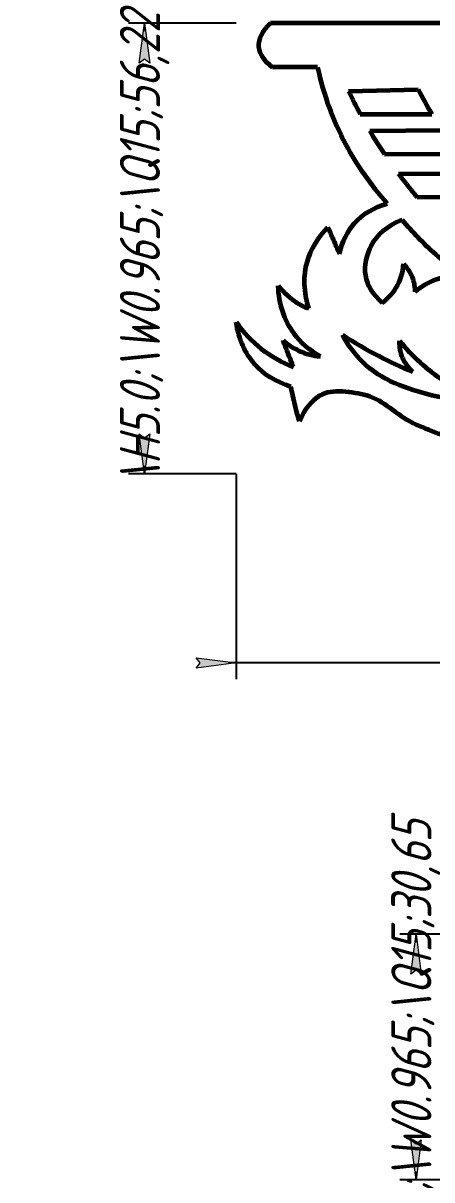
# Model space of a CAD drawing. Header units: millimetres. Extents: x -307 to 244, y -161 to 331.
# Drawn here: x -185.8 to -134.9, y -161.3 to -17.1 of the extents above; entities that cross this region are included whole.
import ezdxf

# ---------------------------------------------------------------- set-up
doc = ezdxf.new("R2010")
doc.units = ezdxf.units.MM
doc.linetypes.add('K5LT32772', pattern=[0])
doc.linetypes.add('K5LT_THIN', pattern=[0])
doc.styles.add('KDIMTEXTSTYLE', font='GOST_AU.SHX', dxfattribs={"width": 0.96, "oblique": 15, "height": 5})
doc.dimstyles.new('KDIMSTYLE (1.00)', dxfattribs={"dimtxt": 5, "dimasz": 1, "dimexe": 2, "dimexo": 0, "dimgap": 1, "dimtad": 1, "dimtxsty": 'KDIMTEXTSTYLE', "dimsah": 1, "dimcen": 0, "dimdle": 1, "dimadec": 0, "dimazin": 0, "dimtfac": 0.667, "dimtmove": 0, "dimatfit": 3, "dimfxl": 1, "dimtvp": 1, "dimtolj": 1, "dimtzin": 0, "dimarcsym": 0})

# ---------------------------------------------------------------- blocks, each defined once
blk = doc.blocks.new('KDIMARROW_01')
blk.add_hatch(color=0).paths.add_polyline_path([(0, 0), (-5, 0.658262491226197), (-4.5, 6e-16), (-5, -0.6582624912261956)])
at = {"color": 0, "linetype": 'K5LT_THIN', "lineweight": 18}
for p, q in [((-4.5, 6e-16), (-5, 0.658262491226197)), ((-5, 0.658262491226197), (0, 0)), ((0, 0), (-5, -0.6582624912261956)), ((-5, -0.6582624912261956), (-4.5, 6e-16)), ((0, 0), (-1, 0))]:
    blk.add_line(p, q, dxfattribs=at)

msp = doc.modelspace()

# ---------------------------------------------------------------- linework, layer by layer
at = {"color": 30, "linetype": 'K5LT32772', "lineweight": 60, "true_color": 0xff8000}
for p, q in [((-41.00032977843066, -17.06032002640276), (-155.0003297784307, -17.06032002640276)), ((-149.1492772374711, -22.57247214708082), (-154.7540314260695, -22.57247214708079)), ((-145.2740889022192, -25.55667865736712), (-136.6081061875048, -25.35156664045078)), ((-143.8181224086995, -28.41297546621468), (-134.9068614243547, -28.40189592416183)), ((-142.6458510483504, -30.47940398134236), (-133.6822258453837, -30.39805367510206)), ((-140.7858617187547, -33.41965080090176), (-131.69608490958, -33.34435445561297)), ((-139.0454220971497, -35.86689850114439), (-129.8377297853825, -35.82871003418234)), ((-136.7239815151687, -38.76712380048519), (-127.4554334134173, -38.69693364214467))]:
    msp.add_line(p, q, dxfattribs=at)
for points, knots in [([(-155.0003297784307, -17.06032002640276), (-156.0745452960763, -18.08088075098749), (-156.5720672131138, -19.06445422429132), (-156.4928955295432, -20.01104044631424), (-156.4187718609363, -20.89727199103672), (-155.8391504931117, -21.75108255795891), (-154.7540314260695, -22.57247214708079)], [0, 0, 0, 0, 1, 1, 1, 2, 2, 2, 2]), ([(-149.1492772374711, -22.57247214708084), (-148.4024976702846, -25.9886218998177), (-147.2346657356092, -29.18834804503584), (-145.6457814334447, -32.17165058273542), (-144.2471867838478, -34.797663667308), (-142.5223535753865, -37.25598804787887), (-140.471281808061, -39.54662372444801)], [0, 0, 0, 0, 1, 1, 1, 2, 2, 2, 2]), ([(-139.0454220979238, -35.8668985001124), (-138.5375802499324, -36.54399917009394), (-138.0157169704242, -37.20949956083854), (-137.4798322593991, -37.86339967234616), (-137.2309074339068, -38.1671440557885), (-136.97895718583, -38.46838543183489), (-136.7239815151687, -38.76712380048522)], [0, 0, 0, 0, 1, 1, 1, 2, 2, 2, 2]), ([(-146.4195302986341, -45.85381824462482), (-146.066968275669, -44.31552534594533), (-145.4345395568436, -43.03357524021834), (-144.5222441421582, -42.00796792744381), (-143.513853721021, -40.87433010201778), (-142.1635329429885, -40.05388203435251), (-140.471281808061, -39.54662372444801)], [0, 0, 0, 0, 1, 1, 1, 2, 2, 2, 2]), ([(-138.5903506002725, -41.60194815535982), (-140.4421300370943, -42.34001226784926), (-141.7359499483841, -43.40830393772157), (-142.4718103341418, -44.80682316497672), (-143.0282459475538, -45.86434157356015), (-143.3897469506823, -47.38186758901975), (-143.1840047807234, -48.54584400952973), (-142.9687491980099, -49.76364210464885), (-142.2684246588714, -50.89128331173626), (-141.0830311633079, -51.92876763079198)], [0, 0, 0, 0, 1, 1, 1, 2, 2, 2, 3, 3, 3, 3]), ([(-138.5903506002725, -41.60194815535982), (-137.3074858241644, -43.12880946199502), (-135.9305765607734, -44.55319835515809), (-134.4596228100997, -45.875114834849), (-133.425906164273, -46.80409514359297), (-132.3457445869577, -47.68246829437686), (-131.2191380781537, -48.51023428720066)], [0, 0, 0, 0, 1, 1, 1, 2, 2, 2, 2]), ([(-150.214102611586, -52.67379280709238), (-150.8705543983407, -50.55564771367187), (-150.9389250706461, -48.58999088489048), (-150.4192146285023, -46.77682232074824), (-149.9815809666648, -45.25000366576595), (-149.1269475628469, -43.83131221542808), (-147.8553144170484, -42.52074796973466)], [0, 0, 0, 0, 1, 1, 1, 2, 2, 2, 2]), ([(-141.0830311633079, -51.92876763079198), (-140.3537816535182, -51.38514700229615), (-139.7721561888099, -50.75604190781581), (-139.3381547691831, -50.04145234735094), (-138.8151847954262, -49.18037478681072), (-138.5065672019076, -48.19517246903959), (-138.4123019886271, -47.08584539403759)], [0, 0, 0, 0, 1, 1, 1, 2, 2, 2, 2]), ([(-138.4123019886271, -47.08584539403759), (-137.8786953544378, -47.65903720147844), (-137.4988583162609, -48.28814229595878), (-137.2727908740967, -48.97316067747863), (-137.1064982498509, -49.47705236231826), (-137.0234088977498, -50.0111981972544), (-137.0235228177932, -50.57559818228708)], [0, 0, 0, 0, 1, 1, 1, 2, 2, 2, 2]), ([(-131.2191380781537, -48.51023428720066), (-132.3539467226728, -48.51737035382081), (-133.422238392545, -48.7072888729092), (-134.4240130877706, -49.07998984446587), (-135.3469793398679, -49.42337086667592), (-136.2134825832088, -49.92190697928299), (-137.0235228177932, -50.57559818228708)], [0, 0, 0, 0, 1, 1, 1, 2, 2, 2, 2]), ([(-148.7737592222114, -58.6542343048059), (-150.1569067567834, -57.86581238725529), (-151.2694499387336, -56.89789197259904), (-152.1113887680619, -55.75047306083715), (-153.3026077844443, -54.12704487361611), (-153.952129171346, -52.14429537675838), (-154.059952928767, -49.80222457026395)], [0, 0, 0, 0, 1, 1, 1, 2, 2, 2, 2]), ([(-154.059952928767, -49.80222457026395), (-153.4764421755767, -50.55048144059418), (-152.8098281205986, -51.18291015941949), (-152.0601107638329, -51.69951072673987), (-151.4924225231401, -52.09068223231654), (-150.8770864723911, -52.41544292576737), (-150.214102611586, -52.67379280709238)], [0, 0, 0, 0, 1, 1, 1, 2, 2, 2, 2]), ([(-152.4657756734126, -62.40778436352718), (-154.3382218455771, -61.8119533598107), (-155.8355396285643, -60.88894924701037), (-156.9577290223742, -59.63877202512623), (-158.1880841383957, -58.26809257532616), (-158.9675098336493, -56.50412915975224), (-159.296006108135, -54.34688177840442)], [0, 0, 0, 0, 1, 1, 1, 2, 2, 2, 2]), ([(-159.296006108135, -54.34688177840442), (-158.388427855358, -55.63083935090469), (-157.3423565275176, -56.73844428626506), (-156.1577921246139, -57.66969658448556), (-154.9649899652879, -58.60742504354761), (-153.6317618023541, -59.36633953629453), (-152.1581076358125, -59.94644006272634)], [0, 0, 0, 0, 1, 1, 1, 2, 2, 2, 2]), ([(-128.1275296365563, -64.16576099548627), (-130.4707069044546, -64.25376028736173), (-132.7259893186295, -64.02823204594424), (-134.8933768790808, -63.48917627123382), (-137.9395097778758, -62.73156579141317), (-141.3155064302692, -61.55492745051748), (-143.5109296827173, -59.35844848106098), (-144.4877299638565, -58.38117848426694), (-145.3304933923113, -57.24166736973649), (-146.0392199680817, -55.93991513746963)], [0, 0, 0, 0, 1, 1, 1, 2, 2, 2, 3, 3, 3, 3]), ([(-146.0392199680817, -55.93991513746963), (-144.5720518621503, -56.89566720877951), (-143.064573616886, -57.7740403595634), (-141.516785232289, -58.57503458982129), (-140.1363315117656, -59.28943164582782), (-138.7238125260456, -59.94227655519421), (-137.2792282751289, -60.5335693179205)], [0, 0, 0, 0, 1, 1, 1, 2, 2, 2, 2]), ([(-153.450313393733, -56.6236252566452), (-152.8400644192096, -57.15664828202574), (-152.183705938996, -57.58738353466589), (-151.4812379530923, -57.91583101456564), (-150.6442110986591, -58.30719313563552), (-149.7417181883655, -58.55332756571559), (-148.7737592222114, -58.6542343048059)], [0, 0, 0, 0, 1, 1, 1, 2, 2, 2, 2]), ([(-137.2792282751289, -60.5335693179205), (-137.8369115196427, -60.02490447150817), (-138.2523582801486, -59.45514891424293), (-138.5255685566466, -58.82430264612481), (-138.8061125900906, -58.17652263283421), (-138.9366815719639, -57.46432818625269), (-138.9172755022664, -56.68771930638025)], [0, 0, 0, 0, 1, 1, 1, 2, 2, 2, 2]), ([(-138.9172755022664, -56.68771930638025), (-137.3092977435325, -58.66657587494237), (-135.4813319973065, -60.3164930095229), (-133.4333782635887, -61.63747071012185), (-131.8040122986761, -62.68844958250924), (-130.0353960896653, -63.53121301096405), (-128.1275296365563, -64.16576099548627)], [0, 0, 0, 0, 1, 1, 1, 2, 2, 2, 2]), ([(-151.4059172878213, -66.71366500521074), (-151.690775027499, -65.77872584422732), (-151.9415051434961, -64.83570115715963), (-152.1581076358125, -63.8845909440077), (-152.2697262378327, -63.39446919506665), (-152.372282250366, -62.90220033490647), (-152.4657756734126, -62.40778436352718)], [0, 0, 0, 0, 1, 1, 1, 2, 2, 2, 2]), ([(-130.6579272484663, -69.2850199942701), (-132.9616555350417, -68.71401776289773), (-135.1659068184566, -67.93117240725991), (-137.2706810987109, -66.93648392735668), (-139.2723725834186, -65.99051101290306), (-140.9273781175079, -64.05504871813395), (-143.0058404566811, -63.52376241110687), (-144.8271851532086, -63.05819924962742), (-147.3353456843062, -62.62756365517592), (-148.8539952125382, -63.52376241110687), (-149.9148062964352, -64.14977753572418), (-150.7654469881962, -65.21307840042547), (-151.4059172878213, -66.71366500521074)], [0, 0, 0, 0, 1, 1, 1, 2, 2, 2, 3, 3, 3, 4, 4, 4, 4])]:
    msp.add_open_spline(points, degree=3, knots=knots, dxfattribs=at)
for points in [[(-145.2740889022192, -25.55667865736712), (-144.8101056734739, -26.5264318262534), (-144.3247835089677, -27.47853076253526), (-143.8181224087006, -28.4129754662126)], [(-136.6081061875048, -25.35156664045078), (-136.0632486786428, -26.38728524183185), (-135.4961670909265, -27.40406166973474), (-134.906861424356, -28.40189592415953)], [(-142.6458510484516, -30.47940398117174), (-142.0518150531231, -31.48096397902501), (-141.4318186098922, -32.46104625226627), (-140.7858617187589, -33.4196508008956)], [(-147.8553144170484, -42.52074796973466), (-146.8981250047722, -44.74279481966144), (-147.3767197109103, -43.63177139469803), (-146.4195302986341, -45.85381824462482)], [(-152.1581076358125, -59.94644006272634), (-153.0195781410928, -57.73123019200557), (-152.5888428884527, -58.83883512736597), (-153.450313393733, -56.6236252566452)]]:
    msp.add_open_spline(points, degree=3, dxfattribs=at)

# ---------------------------------------------------------------- dimensions: what is measured, and where the dimension line sits
at = {"color": 7}
for base, p1, p2, location in [((-170.7087220530743, -17.06032002640276), (-159.296006108135, -73.2850199942701), (-159.296006108135, -17.06032002640276), (-170.7087220530743, -45.17267001033643)), ((-136.8704987202275, -130.6870633448746), (-128.311156302162, -161.3382830364667), (-128.311156302162, -130.6870633448746), (-136.8704987202275, -146.0126731906706))]:
    msp.add_linear_dim(base=base, p1=p1, p2=p2, angle=90, location=location, dimstyle='KDIMSTYLE (1.00)', override={"dimexo": 0, "dimpost": '\\\\H5.0;\\\\W0.965;\\\\Q15;<>', "dimblk1": 'KDIMARROW_01', "dimblk2": 'KDIMARROW_01', "dimse1": 0, "dimse2": 0, "dimclrt": 7, "dimtolj": 1}, dxfattribs=at).render()
msp.add_linear_dim(base=(-159.296006108135, -96.86733502861019), p1=(77.29534655127365, -73.2850199942701), p2=(-159.296006108135, -73.2850199942701), location=(-41.00032977843065, -96.86733502861019), dimstyle='KDIMSTYLE (1.00)', override={"dimexo": 0, "dimpost": '\\\\H5.0;\\\\W0.965;\\\\Q15;<>', "dimblk1": 'KDIMARROW_01', "dimblk2": 'KDIMARROW_01', "dimse1": 0, "dimse2": 0, "dimclrt": 7, "dimtolj": 1}, dxfattribs=at).render()

doc.saveas('drawing.dxf')
